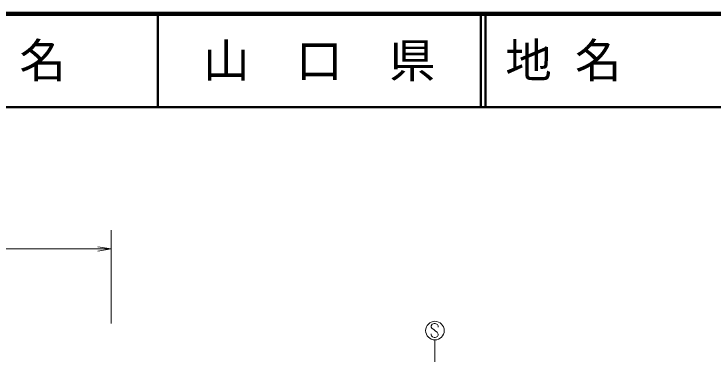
# Model space of a CAD drawing. Units: millimetres, scale not verified. Extents: x 40000 to 680000, y 20000 to 380000.
# Drawn here: x 317544 to 392720, y 343454 to 380000 of the extents above; entities that cross this region are included whole.
import ezdxf
from ezdxf.enums import TextEntityAlignment as Align

# ---------------------------------------------------------------- set-up
doc = ezdxf.new("R2010")
doc.units = ezdxf.units.MM
doc.header["$LTSCALE"] = 1000
for name, color, linetype, lineweight in [('M-STR-STR3', 7, 'Continuous', 13), ('M-STR-STRC', 7, 'Continuous', 13), ('M-TTL', 2, 'Continuous', 140), ('M-TTL-LINE', 7, 'Continuous', 50), ('M-TTL-TXT', 7, 'Continuous', 13)]:
    doc.layers.add(name, color=color, linetype=linetype, lineweight=lineweight)
doc.styles.add('ＭＳ ゴシック', font='')
doc.styles.get('ＭＳ ゴシック').set_extended_font_data('MS Gothic')

# ---------------------------------------------------------------- blocks, each defined once
blk = doc.blocks.new('open_arrow')
at = {"color": 0, "linetype": 'Continuous', "lineweight": -2}
blk.add_lwpolyline([(7.5, 1.25), (0, 0), (7.5, -1.25)], dxfattribs=at)

msp = doc.modelspace()

# ---------------------------------------------------------------- linework, layer by layer
at = {"layer": 'M-STR-STR3'}
for p, q in [((328008, 346749), (328008, 356749)), ((64708, 354749), (328008, 354749))]:
    msp.add_line(p, q, dxfattribs=at)
at = {"layer": 'M-STR-STRC'}
for p, q in [((362533, 346667), (362409, 346483)), ((362725, 346733), (362533, 346667)), ((362846, 346730), (362725, 346733)), ((363096, 346612), (362846, 346730)), ((363160, 346480), (363096, 346612)), ((362409, 346483), (362412, 346351)), ((362412, 346351), (362475, 346222)), ((362475, 346222), (362730, 346040)), ((362730, 346040), (362859, 345908)), ((362859, 345908), (363038, 345793)), ((363160, 346351), (363160, 346480)), ((362412, 345503), (362409, 345624)), ((362451, 345400), (362412, 345503)), ((362535, 345290), (362451, 345400)), ((362722, 345229), (362535, 345290)), ((362857, 345229), (362722, 345229)), ((362957, 345258), (362857, 345229)), ((363099, 345350), (362957, 345258)), ((363038, 345793), (363165, 345592)), ((363160, 345482), (363099, 345350)), ((363165, 345592), (363160, 345482)), ((362816, 293923), (362816, 344970))]:
    msp.add_line(p, q, dxfattribs=at)
msp.add_circle((362816, 345970), 1000, dxfattribs=at)
at = {"layer": 'M-TTL'}
msp.add_line((680000, 380000), (40000, 380000), dxfattribs=at)
at = {"layer": 'M-TTL-LINE'}
for p, q in [((333000, 380000), (333000, 370000)), ((367750, 380000), (367750, 370000)), ((368250, 380000), (368250, 370000)), ((40000, 370000), (680000, 370000))]:
    msp.add_line(p, q, dxfattribs=at)

# ---------------------------------------------------------------- block references
at = {"layer": 'M-STR-STR3', "xscale": 193, "yscale": 193, "rotation": 180}
msp.add_blockref('open_arrow', (328008, 354749), dxfattribs=at)

# ---------------------------------------------------------------- texts
at = {"layer": 'M-TTL-TXT', "style": 'ＭＳ ゴシック'}
for s, p in [('県\u3000名', (315625, 375000)), ('山\u3000口\u3000県', (350375, 375000))]:
    msp.add_text(s, height=3666, dxfattribs=at).set_placement(p, align=Align.MIDDLE_CENTER)
msp.add_text('地 名', height=3666, dxfattribs=at).set_placement((370380, 375000), align=Align.MIDDLE_LEFT)

doc.saveas('drawing.dxf')
